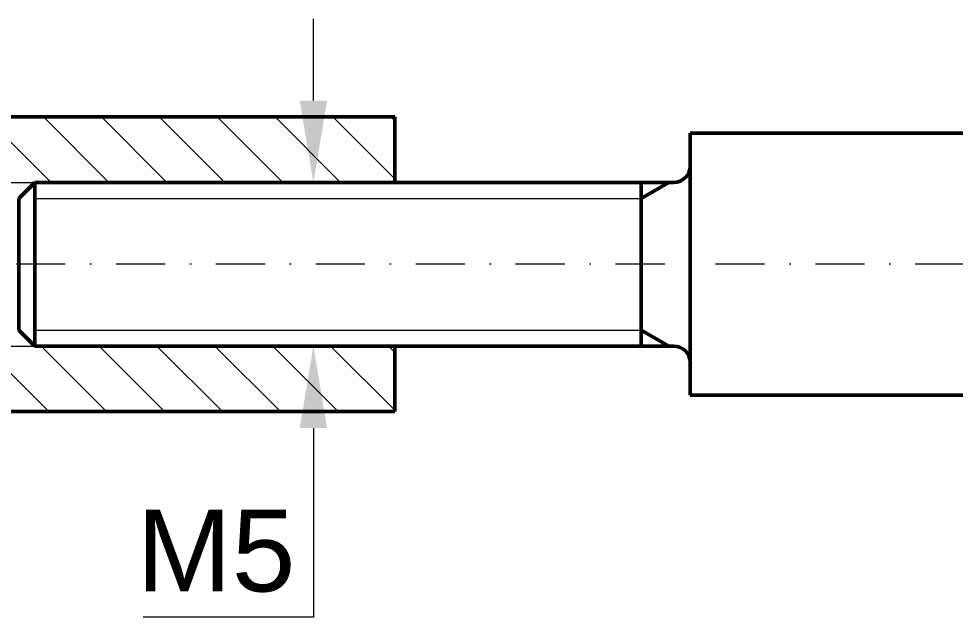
# Model space of a CAD drawing. Header units: inches. Extents: x -122986 to 27550, y -4965 to 6170.
# Drawn here: x 4462.3 to 4519.5, y 434.8 to 471.4 of the extents above; entities that cross this region are included whole.
import ezdxf

# ---------------------------------------------------------------- set-up
doc = ezdxf.new("R2010")
doc.units = ezdxf.units.IN
doc.header["$LTSCALE"] = 2
doc.header["$MEASUREMENT"] = 0
doc.linetypes.add('DASHDOT', pattern=[1, 0.5, -0.25, 0, -0.25])
for name, color, linetype, lineweight in [('1 mãnh', 7, 'Continuous', 5), ('1 Đường Tâm', 50, 'DASHDOT', 9), ('1 Đậm', 7, 'Continuous', 50), ('thread', 3, 'Continuous', 25)]:
    doc.layers.add(name, color=color, linetype=linetype, lineweight=lineweight)
doc.styles.add('tinh', font='arial.ttf')
doc.dimstyles.new('Tịnh', dxfattribs={"dimtxt": 0.3, "dimasz": 1.5, "dimexe": 1, "dimexo": 0.0625, "dimgap": 0.4, "dimtad": 1, "dimtoh": 1, "dimzin": 0, "dimdsep": 46, "dimtxsty": 'tinh', "dimcen": 0.09, "dimclrd": 256, "dimclre": 256, "dimclrt": 4, "dimadec": 0, "dimazin": 0, "dimtfac": 1, "dimtofl": 0, "dimtmove": 0, "dimatfit": 3, "dimfxl": 1, "dimtfillclr": 4, "dimtolj": 1, "dimtzin": 0, "dimlwd": -1, "dimlwe": -1, "dimarcsym": 0})

# ---------------------------------------------------------------- blocks, each defined once
blk = doc.blocks.new('*D292')
at = {"layer": '1 mãnh', "ltscale": 15, "transparency": 16777216}
for p, q in [((4480.34, 466.386), (4480.34, 471.386)), ((4485.241, 461.386), (4479.34, 461.386)), ((4485.241, 451.386), (4479.34, 451.386)), ((4480.34, 446.386), (4480.34, 434.828)), ((4480.34, 434.828), (4469.935, 434.828))]:
    blk.add_line(p, q, dxfattribs=at)
for points in [[(4479.507, 466.386), (4481.174, 466.386), (4480.34, 461.386)], [(4479.507, 446.386), (4481.174, 446.386), (4480.34, 451.386)]]:
    blk.add_solid(points, dxfattribs=at)
at = {"layer": 'Defpoints', "color": 0, "ltscale": 15, "transparency": 16777216}
for p in [(4485.304, 461.386), (4480.34, 451.386), (4485.304, 451.386)]:
    blk.add_point(p, dxfattribs=at)
at = {"layer": '1 mãnh', "color": 4, "ltscale": 15, "transparency": 16777216, "insert": (4474.388, 438.87), "char_height": 3, "attachment_point": 5, "style": 'tinh'}
blk.add_mtext('\\A1;{\\H1.6667x;M5}', dxfattribs=at)

msp = doc.modelspace()

# ---------------------------------------------------------------- linework, layer by layer
at = {"layer": '1 mãnh', "linetype": 'Continuous', "lineweight": 13, "ltscale": 15}
for p, q in [((4464.32, 461.386), (4460.32, 465.386)), ((4467.856, 461.386), (4463.856, 465.386)), ((4471.391, 461.386), (4467.391, 465.386)), ((4474.927, 461.386), (4470.927, 465.386)), ((4478.462, 461.386), (4474.462, 465.386)), ((4481.998, 461.386), (4477.998, 465.386)), ((4485.304, 461.616), (4481.533, 465.386)), ((4485.304, 465.151), (4485.069, 465.386)), ((4464.178, 447.386), (4459.197, 452.367)), ((4467.713, 447.386), (4463.713, 451.386)), ((4471.249, 447.386), (4467.249, 451.386)), ((4474.784, 447.386), (4470.784, 451.386)), ((4478.32, 447.386), (4474.32, 451.386)), ((4481.856, 447.386), (4477.856, 451.386)), ((4485.304, 447.473), (4481.391, 451.386))]:
    msp.add_line(p, q, dxfattribs=at)
at = {"layer": '1 mãnh', "lineweight": 13, "ltscale": 15}
for p, q in [((4457.304, 461.386), (4465.369, 461.386)), ((4463.327, 460.405), (4500.346, 460.405)), ((4463.327, 452.367), (4500.346, 452.367)), ((4457.304, 451.386), (4465.369, 451.386)), ((4485.304, 451.009), (4484.927, 451.386))]:
    msp.add_line(p, q, dxfattribs=at)
at = {"layer": '1 Đường Tâm', "lineweight": 9, "ltscale": 3}
msp.add_line((4660.388, 456.386), (4415.304, 456.386), dxfattribs=at)
at = {"layer": '1 Đậm', "lineweight": 50}
for p, q in [((4485.304, 465.386), (4450.504, 465.386)), ((4485.304, 465.386), (4485.304, 461.386)), ((4503.346, 464.386), (4503.346, 448.386)), ((4572.346, 464.386), (4503.346, 464.386)), ((4463.327, 461.386), (4462.346, 460.405)), ((4502.346, 461.386), (4463.327, 461.386)), ((4463.327, 461.386), (4463.327, 451.386)), ((4500.346, 451.386), (4500.346, 461.386)), ((4502.045, 461.386), (4500.346, 460.405)), ((4462.346, 460.405), (4462.346, 452.367)), ((4462.346, 452.367), (4463.327, 451.386)), ((4502.045, 451.386), (4500.346, 452.367)), ((4485.304, 451.386), (4485.304, 447.386)), ((4503.346, 448.386), (4572.346, 448.386)), ((4450.504, 447.386), (4485.304, 447.386))]:
    msp.add_line(p, q, dxfattribs=at)
msp.add_lwpolyline([(4463.327, 451.386), (4485.046, 451.386), (4493.046, 451.386), (4502.346, 451.386)], dxfattribs=at)
for centre, start, end in [((4502.346, 462.386), 270, 0), ((4502.346, 450.386), 0, 90)]:
    msp.add_arc(centre, 1, start, end, dxfattribs=at)
at = {"layer": 'thread'}
msp.add_line((4500.346, 451.386), (4500.346, 452.367), dxfattribs=at)

# ---------------------------------------------------------------- dimensions: what is measured, and where the dimension line sits
at = {"layer": '1 mãnh', "ltscale": 15}
dim = msp.add_linear_dim(base=(4480.34, 451.386), p1=(4485.304, 461.386), p2=(4485.304, 451.386), angle=90, text='{\\H1.6667x;M5}', dimstyle='Tịnh', override={"dimtxt": 3, "dimasz": 5, "dimgap": 1.5, "dimdec": 0, "dimtdec": 0}, dxfattribs=at)
dim.commit()
dim.dimension.update_dxf_attribs({"geometry": '*D292', "text_midpoint": (4474.388, 434.828), "dimtype": 160})

doc.saveas('drawing.dxf')
